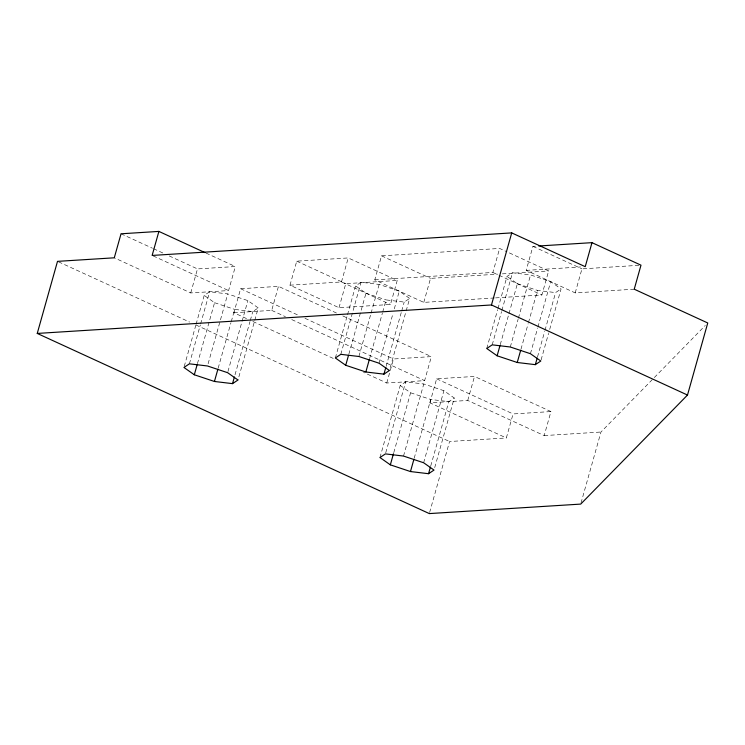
<?xml version="1.0" encoding="UTF-8"?>
<svg xmlns="http://www.w3.org/2000/svg" width="745" height="745" viewBox="0 0 745 745"><rect width="100%" height="100%" fill="white"/><g stroke="black" fill="none" stroke-linecap="round" stroke-linejoin="round"><path stroke-width="0.56" stroke-dasharray="3.73 2.79" d="M190.739 292.943L197.49 268.917L235.336 266.542L228.585 290.569L190.739 292.943L114.283 257.807M184.257 366.354L195.786 325.332M196.093 324.224L204.195 295.392L209.662 291.751L227.756 293.921L247.88 300.617L258.245 307.927L237.99 379.997M189.407 363.821L200.312 325.016M200.619 323.907L209.662 291.751M197.425 363.681L214.569 302.703L204.195 295.392M208.116 363.765L227.756 293.921M218.173 368.17L230.95 322.706M231.267 321.598L234.694 309.408L252.788 311.568L258.245 307.927M246.511 318.571L233.865 312.751L240.616 288.734L278.462 286.359L336.461 313.012M227.933 371.578L247.88 300.617M235.02 374.763L249.985 321.551M250.292 320.443L252.788 311.568M233.865 312.751L271.711 310.386L278.462 286.359M289.991 285.186L296.743 261.16L348.222 257.938L397.234 280.455L390.473 304.472L339.003 307.704L289.991 285.186L341.471 281.955L390.473 304.472M341.471 281.955L348.222 257.938M339.003 307.704L345.755 283.677L397.234 280.455M335.343 357.972L347.189 315.843M347.505 314.725L355.607 285.903L361.064 282.262L379.158 284.432L399.283 291.127L409.657 298.438L389.393 370.507M340.81 354.331L361.064 282.262M348.837 354.192L365.972 293.213L355.607 285.903M494.41 297.963L423.784 302.386L374.782 279.869L381.533 255.842L499.625 248.448L506.926 251.801M358.904 356.492L370.74 314.362M371.057 313.254L379.158 284.432M369.585 358.68L382.362 313.217M382.669 312.108L386.096 299.918L404.19 302.079L409.657 298.438M379.028 363.197L393.053 313.3M394.301 308.868L399.283 291.127M386.115 366.382L401.387 312.062M401.695 310.954L404.19 302.079M386.757 383.014L393.509 358.988L431.364 356.622L424.613 380.639L386.757 383.014L363.56 372.351M379.969 457.532L400.223 385.472L405.69 381.831L423.775 383.992L443.908 390.697L454.273 398.007L434.018 470.067M423.784 302.386L430.536 278.369L497.688 274.16M385.742 452.783L405.69 381.831M393.77 452.653L410.597 392.783L400.223 385.472M403.52 456.061L423.775 383.992M414.201 458.24L430.722 399.478L448.816 401.648L454.273 398.007M429.884 402.831L436.635 378.805L474.49 376.439L550.937 411.566L544.185 435.592L467.739 400.456L429.884 402.831L506.339 437.958L513.091 413.941L550.937 411.566M423.644 462.757L443.908 390.697M430.74 465.951L448.816 401.648M374.782 279.869L492.873 272.465L499.625 248.448M429.614 512.476L449.561 441.515L506.339 437.958M467.739 400.456L474.49 376.439M486.755 348.483L497.66 309.678M497.977 308.57L507.01 276.414L512.467 272.772L530.561 274.942L550.685 281.638L561.06 288.948L548.907 332.186M492.212 344.842L501.562 311.578M501.879 310.469L512.467 272.772M500.24 344.702L508.649 314.772M508.965 313.664L517.384 283.724L507.01 276.414M634.237 289.2L575.196 292.897L526.184 270.379L532.936 246.353L537.564 246.064M510.306 347.002L518.101 319.288M518.408 318.18L530.561 274.942M520.988 349.191L528.158 323.684M528.466 322.576L537.508 290.429L555.593 292.589L561.06 288.948M495.574 297.888L541.885 294.983L548.637 270.966L507.969 252.276M530.431 353.707L537.601 328.2M537.909 327.092L550.685 281.638M537.518 356.892L544.688 331.395M545.005 330.286L555.593 292.589M541.112 359.91L548.59 333.294M575.196 292.897L581.947 268.88L639.834 265.248M581.016 502.987L600.964 432.026L705.319 325.453M526.184 270.379L580.606 266.971M502.326 273.862L548.637 270.966M544.185 435.592L600.964 432.026M517.384 283.724L537.508 290.429M365.972 293.213L386.096 299.918M214.569 302.703L234.694 309.408M410.597 392.783L430.722 399.478M532.936 246.353L581.947 268.88M492.873 272.465L497.977 274.812M499.001 275.278L541.885 294.983M381.533 255.842L430.536 278.369M296.743 261.16L345.755 283.677M206.011 253.067L235.336 266.542M342.784 315.917L431.364 356.622M121.035 233.79L152.455 248.225M153.498 248.709L163.975 253.514M169.208 255.926L197.49 268.917M240.616 288.734L299.667 315.871M304.938 318.292L393.509 358.988M436.635 378.805L513.091 413.941M153.181 255.917L228.585 290.569M271.711 310.386L285.419 316.681M291.751 319.586L424.613 380.639M252.844 321.477L334.039 358.783M58.566 261.858L189.602 322.063M195.944 324.978L449.561 441.515"/><path stroke-width="1.12" d="M538.728 245.99L591.986 242.656L640.989 265.173L634.237 289.2L707.75 322.976L687.495 395.046L580.709 504.095L429.306 513.584L37.25 333.434L57.505 261.365L114.283 257.807L121.035 233.79L158.89 231.416L204.968 252.592M158.89 231.416L152.138 255.442L511.722 232.896L585.235 266.682L591.986 242.656M194.315 374.772L183.941 367.462L189.407 363.821L207.492 365.981L227.616 372.686L237.99 379.997L232.533 383.638L214.439 381.468L194.315 374.772L197.118 364.789M214.439 381.468L217.866 369.278M232.533 383.638L234.396 376.979M345.717 365.283L335.343 357.972L340.81 354.331L358.904 356.492L379.028 363.197L389.393 370.507L383.936 374.148L365.842 371.978L345.717 365.283L348.52 355.3M365.842 371.978L369.269 359.788M383.936 374.148L385.808 367.49M390.343 464.843L379.969 457.532L385.426 453.891L403.52 456.061L423.644 462.757L434.018 470.067L428.552 473.708L410.467 471.548L390.343 464.843L393.453 453.761M410.467 471.548L413.894 459.348M428.552 473.708L430.424 467.059M37.25 333.434L491.467 304.966L511.722 232.896M497.12 355.793L486.755 348.483L492.212 344.842L510.306 347.002L530.431 353.707L540.805 361.018L535.338 364.659L517.244 362.489L497.12 355.793L499.923 345.81M517.244 362.489L520.681 350.299M535.338 364.659L537.21 358M491.467 304.966L687.495 395.046"/></g></svg>
